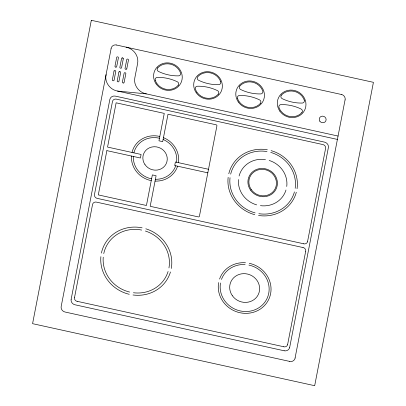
<?xml version="1.0" encoding="UTF-8"?>
<svg xmlns="http://www.w3.org/2000/svg" width="406" height="406" viewBox="0 0 406 406"><rect width="100%" height="100%" fill="white"/><g stroke="black" fill="none" stroke-linecap="round" stroke-linejoin="round"><path stroke-width="0.61" d="M106.073 74.638C104.306 82.154 110.097 89.807 117.527 91.071L337.406 139.42M111.137 48.487L61.174 306.525A4.806 4.522 23.9 0 0 64.99 312.006L289.554 361.381M114.045 71.04L112.335 79.87A0.721 0.68 23.9 0 0 112.909 80.692L113.228 80.764A0.741 0.695 23.9 0 0 114.076 80.251L115.766 71.42A0.721 0.68 23.9 0 0 115.197 70.598L114.878 70.527A0.741 0.695 23.9 0 0 114.03 71.04M71.146 299.298L109.823 99.551A4.806 4.522 23.9 0 1 115.365 96.126L324.546 142.13A4.806 4.522 23.9 0 1 328.368 147.606L289.686 347.353M74.531 297.496L92.538 204.517A3.365 3.162 23.9 0 1 96.415 202.117L302.988 247.543M118.928 72.116L117.217 80.941A0.721 0.68 23.9 0 0 117.791 81.768L118.105 81.834A0.741 0.695 23.9 0 0 118.958 81.327L120.648 72.496A0.741 0.695 23.9 0 0 120.08 71.654L119.755 71.603M123.292 58.845L121.582 67.675A0.741 0.695 23.9 0 1 120.749 68.203L120.43 68.117A0.721 0.68 23.9 0 1 119.856 67.294L121.567 58.469A0.741 0.695 23.9 0 1 122.404 57.941M126.768 68.817L128.474 59.986A0.721 0.68 23.9 0 0 127.905 59.164L127.585 59.093A0.721 0.68 23.9 0 0 126.753 59.606L125.043 68.436A0.721 0.68 23.9 0 0 125.616 69.259L125.936 69.33A0.741 0.695 23.9 0 0 126.784 68.817M287.656 344.359L305.662 251.38M307.596 241.387L325.602 148.408A3.365 3.162 23.9 0 0 322.927 144.572L116.355 99.15A3.365 3.162 23.9 0 0 112.472 101.546L94.471 194.525A3.365 3.162 23.9 0 0 97.141 198.361L303.718 243.783M295.091 357.96L345.054 99.922M117.527 91.071L146.358 93.893L338.061 136.051M116.679 45.066L341.238 94.441M122.399 57.956L122.719 58.028M115.872 67.117L115.553 67.046A0.721 0.68 23.9 0 1 114.979 66.224L116.689 57.393A0.721 0.68 23.9 0 1 117.522 56.881L117.836 56.952A0.721 0.68 23.9 0 1 118.41 57.774L116.7 66.604A0.741 0.695 23.9 0 1 115.867 67.132M123.292 82.976L122.972 82.905A0.721 0.68 23.9 0 1 122.399 82.083L124.109 73.258A0.721 0.68 23.9 0 1 124.941 72.74L125.261 72.811A0.741 0.695 23.9 0 1 125.85 73.638L124.124 82.464A0.741 0.695 23.9 0 1 123.292 82.991M208.506 169.277L175.392 161.994L174.707 165.552L207.821 172.834M77.206 301.328L283.779 346.754M284.149 350.774L74.963 304.774A4.806 4.522 23.9 0 1 71.141 299.298M146.358 93.893C138.928 92.634 133.138 84.981 134.904 77.46L137.593 63.58A14.413 13.56 23.9 0 0 126.144 47.132M296.309 192.292A35.063 32.993 23.9 0 1 258.526 215.474M254.78 214.683A35.063 32.993 23.9 0 1 228.152 177.305M228.791 173.738A35.063 32.993 23.9 0 1 267.346 149.784M271.081 150.636A35.063 32.993 23.9 0 1 297.05 188.744M177.6 166.191A23.847 22.442 23.9 0 1 155.062 181.101M151.245 180.64A23.847 22.442 23.9 0 1 131.473 156.046M132.011 152.453A23.847 22.442 23.9 0 1 159.802 136.462M163.471 137.644A23.847 22.442 23.9 0 1 178.442 162.664M294.436 191.881A33.145 31.186 23.9 0 1 258.871 213.693M255.125 212.901A33.145 31.186 23.9 0 1 230.024 177.716M230.664 174.149A33.145 31.186 23.9 0 1 267.001 151.565M270.736 152.417A33.145 31.186 23.9 0 1 295.177 188.333M175.712 165.775A21.929 20.63 23.9 0 1 155.412 179.29M151.59 178.858A21.929 20.63 23.9 0 1 133.361 156.462M133.884 152.864A21.929 20.63 23.9 0 1 159.456 138.238M163.121 139.456A21.929 20.63 23.9 0 1 176.564 162.253M178.163 85.372A13.53 12.728 23.9 0 1 165.486 89.188A13.53 12.728 23.9 0 1 155.254 80.332M157.66 67.934A13.53 12.728 23.9 0 1 170.337 64.123A13.53 12.728 23.9 0 1 180.563 72.973A2.406 2.263 23.9 0 1 178.214 75.866C171.51 75.958 164.79 74.476 158.741 71.578A2.406 2.263 23.9 0 1 157.69 67.898M168.104 271.457A33.47 31.49 23.9 0 1 133.442 292.751M129.671 292.066A33.47 31.49 23.9 0 1 103.225 257.191M103.753 253.598A33.47 31.49 23.9 0 1 141.679 230.065M145.394 231.024A33.47 31.49 23.9 0 1 168.957 267.935M249.269 263.301A26.649 25.076 23.9 0 1 270.645 293.543A26.649 25.076 23.9 0 1 240.103 312.762A26.649 25.076 23.9 0 1 218.641 282.571M219.565 279.059A26.649 25.076 23.9 0 1 245.468 262.758M285.986 190.023A24.502 23.051 23.9 0 1 260.429 205.659M256.678 204.878A24.502 23.051 23.9 0 1 238.479 179.574M239.093 176.001A24.502 23.051 23.9 0 1 265.448 159.588M269.183 160.451A24.502 23.051 23.9 0 1 286.748 186.481M295.172 357.975A4.842 4.552 23.9 0 1 289.539 361.457M341.253 94.37A4.842 4.552 23.9 0 1 345.136 99.937M111.061 48.466A4.842 4.552 23.9 0 1 116.695 44.99M307.652 241.403A3.385 3.187 23.9 0 1 303.708 243.833M220.686 81.738A13.53 12.728 23.9 0 0 210.46 72.887A13.53 12.728 23.9 0 0 197.778 76.704A2.406 2.263 23.9 0 0 198.849 80.403C204.903 83.286 211.617 84.788 218.326 84.681A2.406 2.263 23.9 0 0 220.661 81.748M260.363 103.444A13.53 12.728 23.9 0 1 247.68 107.26A13.53 12.728 23.9 0 1 237.454 98.409M239.855 86.011A13.53 12.728 23.9 0 1 252.537 82.195A13.53 12.728 23.9 0 1 262.763 91.045A2.406 2.263 23.9 0 1 260.413 93.938C253.704 94.035 246.99 92.548 240.941 89.655A2.406 2.263 23.9 0 1 239.89 85.976M237.485 98.399A2.406 2.263 23.9 0 1 239.814 95.461C246.523 95.369 253.237 96.851 259.287 99.749A2.406 2.263 23.9 0 1 260.342 103.428M178.143 85.351A2.406 2.263 23.9 0 0 177.092 81.667C171.038 78.789 164.323 77.282 157.614 77.394A2.406 2.263 23.9 0 0 155.285 80.327M170.459 271.974A35.87 33.754 23.9 0 1 133.006 294.984M129.24 294.294A35.87 33.754 23.9 0 1 100.876 256.673M101.414 253.08A35.87 33.754 23.9 0 1 142.105 227.837M145.825 228.791A35.87 33.754 23.9 0 1 171.296 268.447M118.907 72.111A0.741 0.695 23.9 0 1 119.76 71.588M289.691 347.353A4.806 4.522 23.9 0 1 284.144 350.779M301.886 112.574A13.53 12.728 23.9 0 1 289.204 116.39A13.53 12.728 23.9 0 1 278.978 107.539A2.406 2.263 23.9 0 1 281.338 104.591C288.047 104.499 294.761 105.986 300.81 108.879A2.406 2.263 23.9 0 1 301.861 112.558M281.378 95.141A13.53 12.728 23.9 0 1 294.061 91.325A13.53 12.728 23.9 0 1 304.287 100.175M122.724 58.007A0.741 0.695 23.9 0 1 123.307 58.85M281.409 95.105A2.406 2.263 23.9 0 0 282.459 98.79C288.514 101.673 295.228 103.175 301.937 103.068A2.406 2.263 23.9 0 0 304.267 100.13M248.924 265.082A24.73 23.269 23.9 0 1 268.777 293.132A24.73 23.269 23.9 0 1 240.448 310.981A24.73 23.269 23.9 0 1 220.514 282.982M221.453 279.475A24.73 23.269 23.9 0 1 245.122 264.56M218.276 94.192A13.53 12.728 23.9 0 1 205.593 98.008A13.53 12.728 23.9 0 1 195.367 89.153A2.406 2.263 23.9 0 1 197.727 86.209C204.436 86.113 211.15 87.6 217.2 90.492A2.406 2.263 23.9 0 1 218.25 94.172M77.196 301.384A3.385 3.187 23.9 0 1 74.476 297.481M302.998 247.493A3.385 3.187 23.9 0 1 305.718 251.39M287.712 344.369A3.385 3.187 23.9 0 1 283.769 346.805M91.32 20.3L32.581 323.668L314.68 385.7L373.418 82.332L91.32 20.3M106.869 150.636L98.298 194.905L146.434 205.487L152.357 174.91L156.097 175.732L150.179 206.309L198.311 216.895A0.959 0.903 23.9 0 0 199.422 216.21L216.905 125.901A0.969 0.908 23.9 0 0 216.149 124.789L168.008 114.218L162.699 141.643L158.954 140.821L164.268 113.396L116.131 102.814L107.56 147.079L141.095 154.453L140.405 158.01L106.869 150.636M250.512 190.084A14.895 14.017 23.9 0 0 275.984 189.237A14.895 14.017 23.9 0 0 261.484 168.429A14.895 14.017 23.9 0 0 250.512 190.084M251.294 189.602A13.936 13.109 23.9 0 0 275.126 188.81A13.936 13.109 23.9 0 0 261.56 169.343A13.936 13.109 23.9 0 0 251.294 189.602M238.312 101.987A14.469 13.616 23.9 0 0 263.058 101.165A14.469 13.616 23.9 0 0 248.974 80.951A14.469 13.616 23.9 0 0 238.312 101.987M232.313 295.639A15.123 14.23 23.9 0 0 258.18 294.781A15.123 14.23 23.9 0 0 243.458 273.654A15.123 14.23 23.9 0 0 232.313 295.639M279.835 111.117A14.469 13.616 23.9 0 0 304.581 110.295A14.469 13.616 23.9 0 0 290.498 90.081A14.469 13.616 23.9 0 0 279.835 111.117M319.842 121.201A3.476 3.268 23.9 0 0 325.79 121.003A3.476 3.268 23.9 0 0 322.405 116.146A3.476 3.268 23.9 0 0 319.842 121.201M196.225 92.73A14.469 13.616 23.9 0 0 220.971 91.908A14.469 13.616 23.9 0 0 206.887 71.695A14.469 13.616 23.9 0 0 196.225 92.73M145.003 164.653A12.322 11.596 23.9 0 0 166.079 163.948A12.322 11.596 23.9 0 0 154.082 146.733A12.322 11.596 23.9 0 0 145.003 164.653M156.112 83.915A14.469 13.616 23.9 0 0 180.858 83.088A14.469 13.616 23.9 0 0 166.775 62.874A14.469 13.616 23.9 0 0 156.112 83.915"/></g></svg>
